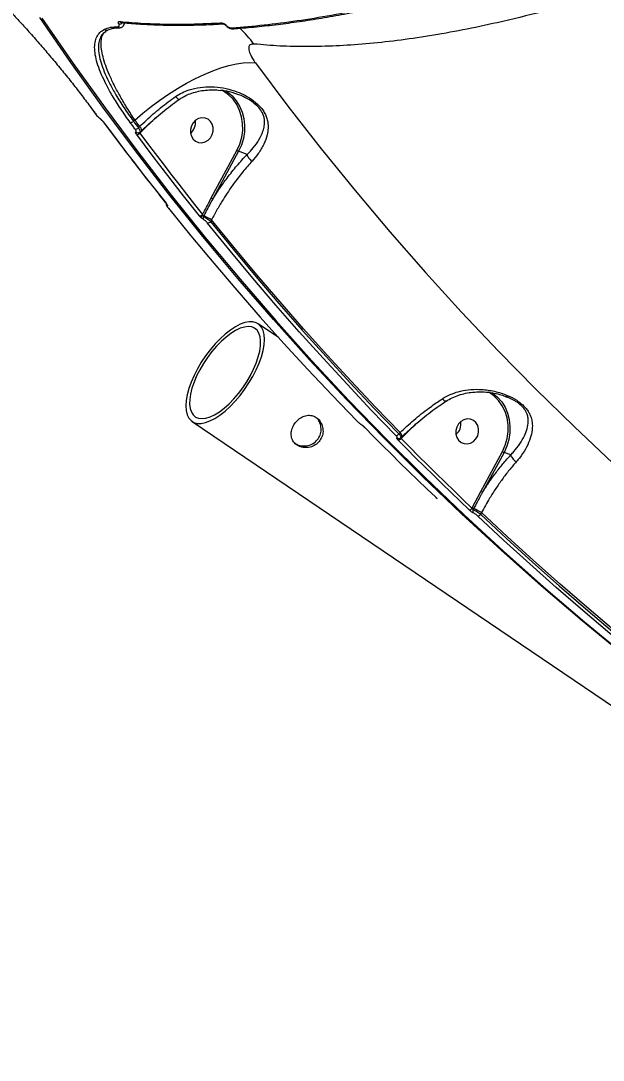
# Model space of a CAD drawing. Header units: millimetres. Extents: x -6104 to 7803, y -6013 to 4803.
# Drawn here: x 270.3 to 477.9, y -2218.2 to -1848 of the extents above; entities that cross this region are included whole.
import ezdxf

# ---------------------------------------------------------------- set-up
doc = ezdxf.new("R2010")
doc.units = ezdxf.units.MM
for name, color, linetype in [('DIKOM_ОБЪЕКТ', 7, 'Continuous'), ('DIKOM_РАЗМЕР_ЗОНА', 7, 'Continuous'), ('DIKOM_РАЗМЕР_ОБЪЕКТА', 7, 'Continuous')]:
    doc.layers.add(name, color=color, linetype=linetype)
doc.styles.add('style1', font='arial.ttf', dxfattribs={"width": 0.8})
doc.dimstyles.new('1-50', dxfattribs={"dimtxt": 300, "dimasz": 200, "dimexe": 100, "dimexo": 0, "dimgap": 100, "dimtad": 1, "dimtxsty": 'style1', "dimcen": 200, "dimclrd": 7, "dimclre": 7, "dimclrt": 7, "dimadec": 1, "dimazin": 2, "dimtfac": 1, "dimtmove": 0, "dimatfit": 2, "dimfxl": 0, "dimlwd": 25, "dimlwe": 18, "dimarcsym": 0})

# ---------------------------------------------------------------- blocks, each defined once
blk = doc.blocks.new('*D10')
at = {"layer": 'Defpoints', "color": 0, "transparency": 16777216}
for p in [(-4094.65, -224.49), (3111.63, -1726.03), (3111.63, -4948.58)]:
    blk.add_point(p, dxfattribs=at)
at = {"layer": 'DIKOM_РАЗМЕР_ОБЪЕКТА', "color": 7, "lineweight": 18, "transparency": 16777216}
for p, q in [((-4094.65, -224.49), (-4094.65, -5048.58)), ((3111.63, -1726.03), (3111.63, -5048.58))]:
    blk.add_line(p, q, dxfattribs=at)
at = {"layer": 'DIKOM_РАЗМЕР_ОБЪЕКТА', "color": 7, "lineweight": 25, "transparency": 16777216}
blk.add_line((-3894.65, -4948.58), (2911.63, -4948.58), dxfattribs=at)
at = {"layer": 'DIKOM_РАЗМЕР_ОБЪЕКТА', "color": 7, "transparency": 16777216}
for points in [[(-3894.65, -4915.24), (-3894.65, -4981.91), (-4094.65, -4948.58)], [(2911.63, -4915.24), (2911.63, -4981.91), (3111.63, -4948.58)]]:
    blk.add_solid(points, dxfattribs=at)
at = {"layer": 'DIKOM_РАЗМЕР_ОБЪЕКТА', "color": 7, "transparency": 16777216, "insert": (-134.24, -4695.4), "char_height": 300, "attachment_point": 5, "style": 'style1'}
blk.add_mtext('7200', dxfattribs=at)
blk = doc.blocks.new('*D12')
at = {"layer": 'Defpoints', "color": 0, "transparency": 16777216}
for p in [(-6103.62, -69.94), (4675.35, -1132.87), (4675.35, -5913.06)]:
    blk.add_point(p, dxfattribs=at)
at = {"layer": 'DIKOM_РАЗМЕР_ЗОНА', "color": 7, "lineweight": 18, "transparency": 16777216}
for p, q in [((-6103.62, -69.94), (-6103.62, -6013.06)), ((4675.35, -1132.87), (4675.35, -6013.06))]:
    blk.add_line(p, q, dxfattribs=at)
at = {"layer": 'DIKOM_РАЗМЕР_ЗОНА', "color": 7, "lineweight": 25, "transparency": 16777216}
blk.add_line((-5903.62, -5913.06), (4475.35, -5913.06), dxfattribs=at)
at = {"layer": 'DIKOM_РАЗМЕР_ЗОНА', "color": 7, "transparency": 16777216}
for points in [[(-5903.62, -5879.73), (-5903.62, -5946.4), (-6103.62, -5913.06)], [(4475.35, -5879.73), (4475.35, -5946.4), (4675.35, -5913.06)]]:
    blk.add_solid(points, dxfattribs=at)
at = {"layer": 'DIKOM_РАЗМЕР_ЗОНА', "color": 7, "transparency": 16777216, "insert": (271.51, -5659.89), "char_height": 300, "attachment_point": 5, "style": 'style1'}
blk.add_mtext('10800', dxfattribs=at)

msp = doc.modelspace()

# ---------------------------------------------------------------- linework, layer by layer
at = {"layer": 'DIKOM_ОБЪЕКТ', "color": 7, "linetype": 'Continuous', "lineweight": 15}
for p, q in [((306.165, -1848.652), (306.145, -1848.651)), ((295.263, -1878.982), (297.024, -1881.366)), ((310.904, -1883.381), (310.403, -1883.781)), ((317.912, -1883.006), (313.331, -1887.432)), ((318.362, -1882.566), (317.912, -1883.006)), ((312.163, -1886.163), (312.625, -1885.71)), ((313.331, -1887.432), (312.707, -1888.042)), ((312.817, -1887.633), (313.349, -1887.113)), ((313.349, -1887.113), (313.359, -1887.102)), ((338.173, -1911.137), (347.313, -1894.202)), ((347.908, -1894.506), (338.768, -1911.44)), ((350.933, -1895.644), (347.908, -1894.506)), ((335.494, -1917.497), (335.385, -1917.698)), ((338.269, -1918.934), (337.937, -1919.548)), ((362.144, -1960.863), (354.87, -1955.938)), ((331.325, -1990.718), (504.758, -2108.123)), ((392.722, -1992.75), (392.806, -1992.832)), ((392.807, -1992.831), (392.861, -1992.87)), ((404.999, -1995.137), (405.463, -1994.683)), ((410.76, -1991.969), (406.168, -1996.405)), ((411.214, -1991.525), (410.76, -1991.969)), ((405.777, -1996.487), (406.187, -1996.086)), ((406.168, -1996.405), (405.811, -1996.755)), ((406.187, -1996.086), (406.197, -1996.075)), ((434.275, -2015.615), (441.924, -2001.441)), ((442.519, -2001.745), (434.869, -2015.918)), ((444.897, -2002.639), (442.519, -2001.745)), ((431.157, -2021.471), (434.275, -2015.615)), ((431.092, -2021.59), (431.157, -2021.471)), ((431.712, -2021.758), (431.518, -2022.117)), ((434.487, -2023.196), (434.167, -2023.788))]:
    msp.add_line(p, q, dxfattribs=at)
at = {"layer": 'DIKOM_ОБЪЕКТ', "color": 7, "linetype": 'Continuous', "lineweight": 15, "flags": 128}
for points in [[(485.118, -2073.886), (470.346, -2061.744), (455.789, -2049.31), (441.453, -2036.588), (427.341, -2023.581), (413.458, -2010.294), (399.808, -1996.73), (386.395, -1982.894), (373.223, -1968.79), (360.297, -1954.421), (347.62, -1939.794), (335.196, -1924.911), (323.028, -1909.777), (311.121, -1894.398), (299.478, -1878.777), (288.102, -1862.919), (276.997, -1846.83)], [(277.819, -1847.138), (288.923, -1863.228), (300.299, -1879.086), (311.942, -1894.706), (323.849, -1910.086), (336.017, -1925.22), (348.441, -1940.102), (361.118, -1954.73), (374.045, -1969.098), (387.216, -1983.203), (400.629, -1997.039), (414.279, -2010.603), (428.162, -2023.89), (442.274, -2036.897), (456.61, -2049.619), (471.167, -2062.053), (485.939, -2074.195)], [(305.622, -1850.499), (305.617, -1850.499), (305.562, -1850.501)], [(343.322, -1849.659), (343.327, -1849.677), (343.338, -1849.692), (343.354, -1849.701), (343.376, -1849.706), (343.403, -1849.706), (343.435, -1849.701), (343.472, -1849.692), (343.513, -1849.678)], [(346.284, -1850.893), (346.236, -1850.899), (346.224, -1850.9)], [(310.904, -1883.381), (313.759, -1880.935), (316.736, -1878.567), (319.81, -1876.299), (322.952, -1874.153), (326.134, -1872.146), (329.326, -1870.299), (332.499, -1868.626), (335.625, -1867.145), (338.675, -1865.867), (341.621, -1864.806), (344.436, -1863.97), (347.095, -1863.367), (349.574, -1863.003), (351.849, -1862.881), (353.9, -1863.003)], [(353.9, -1863.003), (365.487, -1878.429), (377.341, -1893.608), (389.46, -1908.537), (401.838, -1923.21), (414.471, -1937.622), (427.357, -1951.769), (440.491, -1965.646), (453.868, -1979.249), (467.485, -1992.573), (481.337, -2005.615)], [(347.313, -1894.202), (348.325, -1891.932), (349.01, -1889.543), (349.352, -1887.094), (349.342, -1884.644), (348.981, -1882.252), (348.276, -1879.975), (347.247, -1877.869), (345.916, -1875.985), (344.317, -1874.367), (342.488, -1873.056), (341.893, -1872.723)], [(343.325, -1872.938), (343.953, -1873.366), (345.633, -1874.802), (347.082, -1876.504), (348.27, -1878.436), (349.169, -1880.557), (349.762, -1882.821), (350.034, -1885.177), (349.98, -1887.576), (349.601, -1889.964), (348.905, -1892.291), (347.908, -1894.506)], [(295.263, -1878.982), (295.265, -1878.985), (295.323, -1879.031)], [(295.323, -1879.031), (295.543, -1879.329), (295.763, -1879.627), (295.983, -1879.925), (296.203, -1880.223), (296.423, -1880.521), (296.643, -1880.819), (296.864, -1881.117), (297.084, -1881.414)], [(297.024, -1881.366), (297.026, -1881.368), (297.084, -1881.414)], [(298.587, -1882.943), (298.491, -1882.87), (298.38, -1882.743)], [(310.403, -1883.781), (310.623, -1884.079), (310.843, -1884.377), (311.062, -1884.675), (311.282, -1884.972), (311.502, -1885.27), (311.722, -1885.568), (311.943, -1885.865), (312.163, -1886.163)], [(312.625, -1885.71), (312.41, -1885.419), (312.195, -1885.128), (311.979, -1884.837), (311.764, -1884.546), (311.549, -1884.255), (311.334, -1883.964), (311.119, -1883.672), (310.904, -1883.381)], [(331.683, -1884.384), (331.055, -1885.496), (330.729, -1886.733), (330.733, -1887.995), (331.066, -1889.18), (331.701, -1890.192), (332.587, -1890.948), (333.651, -1891.388), (334.808, -1891.476), (335.964, -1891.204), (337.026, -1890.596), (337.906, -1889.699), (338.535, -1888.587), (338.86, -1887.35), (338.856, -1886.088), (338.523, -1884.903), (337.888, -1883.891), (337.003, -1883.135), (335.938, -1882.695), (334.781, -1882.607), (333.625, -1882.879), (332.564, -1883.487), (331.683, -1884.384)], [(299.618, -1884.018), (299.62, -1884.021), (299.68, -1884.067)], [(299.68, -1884.067), (302.425, -1887.736), (305.184, -1891.391), (307.959, -1895.034), (310.747, -1898.662), (313.551, -1902.278), (316.368, -1905.88), (319.2, -1909.468), (322.047, -1913.042)], [(311.043, -1886.665), (310.823, -1886.367), (310.603, -1886.069), (310.382, -1885.772), (310.162, -1885.474), (309.942, -1885.176), (309.722, -1884.877), (309.502, -1884.579), (309.282, -1884.281)], [(333.953, -1917.52), (331.107, -1913.946), (328.275, -1910.358), (325.457, -1906.756), (322.654, -1903.141), (319.865, -1899.512), (317.091, -1895.87), (314.331, -1892.214), (311.586, -1888.545)], [(312.707, -1888.042), (315.45, -1891.708), (318.207, -1895.36), (320.979, -1899), (323.765, -1902.625), (326.566, -1906.238), (329.381, -1909.837), (332.211, -1913.422), (335.055, -1916.993)], [(321.983, -1912.991), (321.987, -1912.996), (322.047, -1913.042)], [(322.275, -1913.396), (322.319, -1913.46), (322.412, -1913.553)], [(322.88, -1914.828), (330.894, -1924.669), (339.017, -1934.403), (347.249, -1944.028), (355.588, -1953.543), (364.034, -1962.947), (372.585, -1972.238), (381.24, -1981.416), (389.998, -1990.479)], [(403.957, -1995.729), (395.199, -1986.666), (386.544, -1977.489), (377.993, -1968.197), (369.547, -1958.793), (361.208, -1949.278), (352.976, -1939.653), (344.853, -1929.919), (336.839, -1920.078)], [(337.937, -1919.548), (345.944, -1929.382), (354.061, -1939.107), (362.286, -1948.725), (370.618, -1958.232), (379.057, -1967.628), (387.601, -1976.911), (396.249, -1986.081), (404.999, -1995.137)], [(405.463, -1994.683), (396.694, -1985.61), (388.028, -1976.421), (379.467, -1967.118), (371.012, -1957.702), (362.663, -1948.174), (354.422, -1938.536), (346.291, -1928.789), (338.269, -1918.934)], [(350.055, -1979.312), (351.58, -1977.027), (352.96, -1974.679), (354.17, -1972.308), (355.192, -1969.954), (356.006, -1967.659), (356.6, -1965.46), (356.962, -1963.395), (357.087, -1961.501), (356.973, -1959.809), (356.622, -1958.349), (356.039, -1957.144), (355.234, -1956.217), (354.222, -1955.582), (353.02, -1955.252), (351.648, -1955.23), (350.129, -1955.518), (348.491, -1956.111), (346.759, -1956.998), (344.966, -1958.165), (343.14, -1959.591), (341.314, -1961.252), (339.518, -1963.12), (337.783, -1965.163), (336.14, -1967.345), (334.615, -1969.63), (333.235, -1971.978), (332.025, -1974.349), (331.003, -1976.702), (330.189, -1978.998), (329.595, -1981.197), (329.233, -1983.261), (329.108, -1985.156), (329.222, -1986.848), (329.573, -1988.308), (330.156, -1989.512), (330.961, -1990.44), (331.973, -1991.074), (333.175, -1991.405), (334.547, -1991.427), (336.066, -1991.139), (337.705, -1990.546), (339.436, -1989.659), (341.229, -1988.492), (343.055, -1987.066), (344.881, -1985.404), (346.677, -1983.537), (348.412, -1981.494), (350.055, -1979.312)], [(349.393, -1978.742), (350.829, -1976.583), (352.122, -1974.364), (353.246, -1972.126), (354.182, -1969.91), (354.911, -1967.757), (355.42, -1965.709), (355.699, -1963.802), (355.744, -1962.073), (355.553, -1960.554), (355.13, -1959.272), (354.482, -1958.252), (353.623, -1957.513), (352.568, -1957.069), (351.336, -1956.928), (349.951, -1957.092), (348.438, -1957.559), (346.826, -1958.319), (345.144, -1959.359), (343.424, -1960.659), (341.698, -1962.195), (339.998, -1963.939), (338.356, -1965.857), (336.802, -1967.915), (335.366, -1970.074), (334.073, -1972.293), (332.949, -1974.531), (332.013, -1976.747), (331.284, -1978.899), (330.775, -1980.948), (330.496, -1982.855), (330.451, -1984.584), (330.642, -1986.103), (331.065, -1987.385), (331.713, -1988.405), (332.572, -1989.143), (333.627, -1989.588), (334.859, -1989.729), (336.244, -1989.565), (337.757, -1989.098), (339.369, -1988.338), (341.051, -1987.298), (342.771, -1985.998), (344.497, -1984.462), (346.197, -1982.718), (347.839, -1980.8), (349.393, -1978.742)], [(441.924, -2001.441), (442.936, -1999.171), (443.621, -1996.782), (443.963, -1994.333), (443.953, -1991.883), (443.592, -1989.491), (442.888, -1987.214), (441.858, -1985.108), (440.527, -1983.223), (438.928, -1981.606), (437.099, -1980.295), (436.958, -1980.212)], [(438.285, -1980.409), (438.564, -1980.605), (440.244, -1982.04), (441.694, -1983.743), (442.881, -1985.675), (443.781, -1987.796), (444.373, -1990.059), (444.645, -1992.416), (444.591, -1994.814), (444.212, -1997.203), (443.516, -1999.53), (442.519, -2001.745)], [(426.295, -1991.623), (425.666, -1992.735), (425.341, -1993.972), (425.344, -1995.234), (425.677, -1996.419), (426.312, -1997.43), (427.198, -1998.187), (428.262, -1998.627), (429.419, -1998.715), (430.575, -1998.443), (431.637, -1997.835), (432.517, -1996.938), (433.146, -1995.826), (433.471, -1994.589), (433.467, -1993.327), (433.134, -1992.142), (432.5, -1991.13), (431.614, -1990.374), (430.55, -1989.934), (429.392, -1989.846), (428.236, -1990.117), (427.175, -1990.726), (426.295, -1991.623)], [(391.588, -1991.805), (391.543, -1991.777), (391.427, -1991.676)], [(392.861, -1992.87), (395.98, -1996.028), (399.112, -1999.171), (402.256, -2002.3), (405.413, -2005.415), (408.582, -2008.515), (411.763, -2011.6), (414.957, -2014.67), (418.163, -2017.725)], [(430.07, -2022.204), (426.864, -2019.148), (423.67, -2016.078), (420.488, -2012.993), (417.319, -2009.893), (414.162, -2006.778), (411.018, -2003.649), (407.886, -2000.506), (404.767, -1997.348)], [(405.811, -1996.755), (408.927, -1999.91), (412.057, -2003.051), (415.198, -2006.178), (418.352, -2009.289), (421.519, -2012.387), (424.698, -2015.469), (427.889, -2018.537), (431.092, -2021.59)], [(509.628, -2089.732), (499.743, -2082.008), (489.948, -2074.156), (480.245, -2066.176), (470.635, -2058.07), (461.119, -2049.839), (451.699, -2041.483), (442.375, -2033.005), (433.148, -2024.404)], [(434.167, -2023.788), (443.386, -2032.382), (452.702, -2040.853), (462.115, -2049.202), (471.623, -2057.426), (481.225, -2065.526), (490.92, -2073.499), (500.707, -2081.345), (510.583, -2089.062)], [(511.056, -2088.6), (501.159, -2080.868), (491.352, -2073.008), (481.637, -2065.019), (472.016, -2056.904), (462.489, -2048.663), (453.057, -2040.297), (443.723, -2031.807), (434.487, -2023.196)]]:
    msp.add_lwpolyline(points, dxfattribs=at)
at = {"layer": 'DIKOM_ОБЪЕКТ', "color": 7, "linetype": 'Continuous', "lineweight": 15}
for centre, radius, start, end in [((305.58, -1849.66), 0.841, 214.28771, 268.76467), ((305.423, -1847.703), 1.494, 261.09885, 319.36734), ((306.236, -1847.868), 0.787, 212.13764, 263.35484), ((341.994, -1848.388), 0.744, 210.66624, 272.41973), ((346.218, -1850.152), 0.748, 210.84991, 270.43809), ((324.711, -1876.813), 35.22, 35.56931, 47.96172), ((300.796, -1850.504), 0.934, 218.51407, 307.63337), ((309.255, -1882.712), 1.569, 271.01557, 317.07327), ((327.65, -1884.354), 4.901, 309.33298, 9.44289), ((327.655, -1884.356), 4.897, 309.30334, 9.47253), ((311.014, -1885.1), 1.565, 271.0795, 317.23664), ((312.028, -1887.033), 0.917, 218.72833, 269.73892), ((311.152, -1887.377), 2.225, 7.11313, 48.51096), ((314.146, -1886.731), 1.076, 209.05212, 220.71175), ((311.563, -1886.994), 1.552, 270.85522, 317.4943), ((349.995, -1889.684), 5.255, 239.31485, 246.59869), ((323.224, -1913.292), 0.999, 185.65297, 220.30556), ((340.834, -1906.66), 5.208, 239.28223, 246.63131), ((333.913, -1916.02), 1.501, 271.5472, 319.57273), ((339.805, -1922.187), 6.732, 133.76468, 142.47444), ((337.441, -1913.122), 4.789, 241.39502, 246.00605), ((336.281, -1918.242), 1.048, 148.73068, 212.27828), ((323.234, -1944.557), 29.708, 59.5975, 65.62731), ((336.79, -1918.572), 1.507, 271.88489, 319.62176), ((422.262, -1991.593), 4.901, 309.33047, 9.44442), ((422.266, -1991.595), 4.896, 309.3007, 9.47419), ((403.99, -1996.349), 2.224, 7.10101, 48.51518), ((403.864, -1994.352), 1.38, 273.83753, 325.35269), ((404.992, -1995.878), 0.916, 226.33183, 268.4819), ((404.681, -1995.982), 1.369, 273.59478, 325.60704), ((407.008, -1995.687), 1.105, 209.21738, 220.57212), ((444.597, -1996.939), 5.236, 239.30173, 246.61181), ((436.956, -2011.096), 5.255, 239.31485, 246.59869), ((429.971, -2020.879), 1.328, 274.26637, 327.6415), ((434.177, -2016.32), 5.971, 239.61119, 245.61175), ((432.399, -2022.649), 1.029, 148.84687, 219.73143), ((419.47, -2048.786), 29.671, 59.59572, 65.63297), ((433.041, -2023.076), 1.333, 274.63162, 327.68265)]:
    msp.add_arc(centre, radius, start, end, dxfattribs=at)
for points, knots in [([(865.948, -1592.936), (862.314, -1596.787), (855.043, -1604.494), (843.404, -1616.119), (831.269, -1627.754), (818.441, -1639.533), (804.931, -1651.427), (790.745, -1663.408), (776.107, -1675.282), (760.623, -1687.353), (744.283, -1699.574), (727.1, -1711.89), (709.405, -1724.045), (691.237, -1735.986), (672.65, -1747.666), (654.074, -1758.813), (635.575, -1769.401), (617.213, -1779.418), (598.668, -1789.039), (579.996, -1798.212), (561.261, -1806.892), (542.892, -1814.882), (524.943, -1822.17), (507.457, -1828.761), (490.135, -1834.77), (473.044, -1840.149), (456.253, -1844.862), (441.19, -1848.546), (427.78, -1851.365), (415.881, -1853.488), (404.346, -1855.152), (393.217, -1856.348), (382.544, -1857.073), (372.328, -1857.32), (362.533, -1857.126), (356.417, -1856.592), (353.359, -1856.326)], [0, 0, 0, 0, 0.0277654, 0.0555639, 0.0833624, 0.1111276, 0.1400315, 0.168973, 0.1979143, 0.226818, 0.2582448, 0.2896958, 0.3211227, 0.3534672, 0.3858385, 0.4181831, 0.449506, 0.480853, 0.5121759, 0.5444126, 0.5766757, 0.6089124, 0.640161, 0.6714336, 0.7026821, 0.7348412, 0.7670266, 0.7991857, 0.8241463, 0.849107, 0.8742669, 0.8994268, 0.9244695, 0.9495121, 0.974756, 1, 1, 1, 1]), ([(257.055, -1834.909), (258.081, -1835.937), (260.132, -1837.993), (263.518, -1841.502), (266.983, -1845.177), (270.466, -1848.957), (274.071, -1852.961), (277.75, -1857.154), (281.447, -1861.479), (285.108, -1865.885), (288.673, -1870.316), (292.118, -1874.73), (294.256, -1877.599), (295.323, -1879.031)], [0, 0, 0, 0, 0.1009686, 0.2019357, 0.290338, 0.379023, 0.4674237, 0.5561135, 0.6450898, 0.7337802, 0.822424, 0.9113531, 1, 1, 1, 1]), ([(345.577, -1850.536), (349.341, -1850.222), (356.87, -1849.595), (368.74, -1848.051), (380.987, -1846.101), (389.499, -1844.399), (393.754, -1843.548)], [0, 0, 0, 0, 0.249097, 0.4981941, 0.7490974, 1, 1, 1, 1]), ([(346.282, -1850.846), (347.086, -1850.793), (350.3, -1850.582), (356.114, -1850.011), (363.719, -1849.13), (371.512, -1848.041), (379.474, -1846.754), (387.114, -1845.377), (392.171, -1844.337), (394.461, -1843.866)], [0, 0, 0, 0, 0.05413935, 0.21631853, 0.37859961, 0.54094734, 0.70332387, 0.86568315, 1, 1, 1, 1]), ([(300.065, -1851.085), (300.743, -1850.806), (302.107, -1850.244), (303.955, -1850.171), (304.885, -1850.134)], [0, 0, 0, 0, 0.4964932, 1, 1, 1, 1]), ([(301.478, -1851.285), (301.575, -1851.232), (302.043, -1850.977), (303.139, -1850.718), (304.431, -1850.52), (305.336, -1850.537), (305.623, -1850.542)], [0, 0, 0, 0, 0.0976514, 0.4700201, 0.8325426, 1, 1, 1, 1]), ([(304.885, -1850.134), (304.997, -1850.119), (305.218, -1850.09), (305.359, -1849.864), (305.362, -1849.554), (305.247, -1849.3), (305.192, -1849.179)], [0, 0, 0, 0, 0.297451, 0.5890174, 0.8028242, 1, 1, 1, 1]), ([(305.192, -1849.179), (305.176, -1849.148), (305.104, -1849.011), (305.026, -1848.767), (305.04, -1848.49), (305.209, -1848.294), (305.446, -1848.29), (305.569, -1848.287)], [0, 0, 0, 0, 0.0490405, 0.2178983, 0.4266604, 0.7022434, 1, 1, 1, 1]), ([(305.562, -1850.485), (305.627, -1850.489), (305.884, -1850.506), (306.325, -1850.351), (306.755, -1850.023), (306.856, -1849.732), (306.892, -1849.628)], [0, 0, 0, 0, 0.123008, 0.4814928, 0.8145112, 1, 1, 1, 1]), ([(305.569, -1848.287), (305.921, -1848.323), (307.681, -1848.499), (312.338, -1848.888), (319.759, -1849.246), (329.833, -1849.331), (337.231, -1848.969), (341.354, -1848.768)], [0, 0, 0, 0, 0.0321661, 0.1608354, 0.4183959, 0.6759574, 1, 1, 1, 1]), ([(306.143, -1848.65), (306.143, -1848.65), (306.142, -1848.651), (306.144, -1848.651), (306.145, -1848.651)], [0, 0, 0, 0, 0.0710857, 1, 1, 1, 1]), ([(306.165, -1848.63), (306.586, -1848.679), (309.021, -1848.962), (313.675, -1849.283), (320.126, -1849.581), (326.778, -1849.667), (333.633, -1849.541), (338.719, -1849.353), (341.578, -1849.147), (342.024, -1849.115)], [0, 0, 0, 0, 0.0389402, 0.2251492, 0.4109136, 0.5960149, 0.7806934, 0.9658065, 1, 1, 1, 1]), ([(306.919, -1848.716), (306.944, -1848.784), (307.047, -1849.067), (307.04, -1849.401), (306.92, -1849.581), (306.89, -1849.627)], [0, 0, 0, 0, 0.1897348, 0.7924516, 1, 1, 1, 1]), ([(306.927, -1849.684), (306.97, -1849.57), (307.104, -1849.209), (307.269, -1848.947), (307.382, -1848.768)], [0, 0, 0, 0, 0.3167669, 1, 1, 1, 1]), ([(341.354, -1848.768), (341.412, -1848.766), (341.701, -1848.756), (342.21, -1848.843), (342.804, -1849.101), (343.225, -1849.377), (343.417, -1849.577), (343.513, -1849.678)], [0, 0, 0, 0, 0.0951069, 0.4719543, 0.7157835, 0.8572154, 1, 1, 1, 1]), ([(342.018, -1849.135), (342.026, -1849.134), (342.096, -1849.122), (342.407, -1849.154), (342.789, -1849.289), (343.07, -1849.451), (343.222, -1849.571), (343.305, -1849.653), (343.356, -1849.713), (343.384, -1849.755), (343.391, -1849.768), (343.393, -1849.773)], [0, 0, 0, 0, 0.0439528, 0.3940029, 0.6579988, 0.7971827, 0.8674595, 0.9114401, 0.9444997, 0.9795537, 1, 1, 1, 1]), ([(343.345, -1849.681), (343.48, -1849.829), (343.77, -1850.151), (344.361, -1850.514), (345.043, -1850.785), (345.685, -1850.929), (346.073, -1850.884), (346.222, -1850.866)], [0, 0, 0, 0, 0.1668124, 0.3596539, 0.5790151, 0.838518, 1, 1, 1, 1]), ([(343.513, -1849.678), (343.607, -1849.776), (343.793, -1849.97), (344.198, -1850.234), (344.767, -1850.476), (345.248, -1850.551), (345.523, -1850.538), (345.577, -1850.536)], [0, 0, 0, 0, 0.1455947, 0.2899565, 0.5320874, 0.9098216, 1, 1, 1, 1]), ([(300.618, -1870.519), (300.075, -1869.416), (298.929, -1867.087), (297.705, -1863.843), (296.87, -1860.772), (296.519, -1858.041), (296.645, -1855.672), (297.287, -1853.713), (298.377, -1852.13), (299.503, -1851.433), (300.065, -1851.085)], [0, 0, 0, 0, 0.1135576, 0.23973, 0.3662872, 0.4932513, 0.6198085, 0.7464027, 0.8734008, 1, 1, 1, 1]), ([(300.323, -1851.991), (300.145, -1852.109), (299.43, -1852.586), (298.651, -1853.845), (298.002, -1855.752), (297.881, -1858.082), (298.226, -1860.76), (299.038, -1863.766), (300.312, -1867.074), (302.007, -1870.635), (304.221, -1874.616), (306.972, -1879.002), (309.259, -1882.188), (310.403, -1883.781)], [0, 0, 0, 0, 0.0310871, 0.1253091, 0.2192307, 0.3131586, 0.407388, 0.5013164, 0.5950003, 0.6889837, 0.7826688, 0.8913332, 1, 1, 1, 1]), ([(310.904, -1883.381), (309.983, -1881.968), (308.141, -1879.143), (305.731, -1875.044), (303.625, -1871.109), (301.871, -1867.396), (300.488, -1863.95), (299.513, -1860.829), (298.95, -1858.066), (298.802, -1855.694), (299.115, -1853.788), (299.69, -1852.467), (300.327, -1851.988), (300.562, -1851.812)], [0, 0, 0, 0, 0.0929015, 0.1858032, 0.2797514, 0.3739938, 0.4679416, 0.5628199, 0.6580021, 0.7528801, 0.8484014, 0.9442322, 1, 1, 1, 1]), ([(299.977, -1852.372), (300.121, -1852.213), (300.476, -1851.823), (300.995, -1851.558), (301.303, -1851.401)], [0, 0, 0, 0, 0.4071842, 1, 1, 1, 1]), ([(353.359, -1856.326), (352.874, -1856.349), (351.898, -1856.395), (351.392, -1857.497), (351.685, -1859.214), (352.615, -1861.16), (353.533, -1862.476), (353.9, -1863.003)], [0, 0, 0, 0, 0.2099059, 0.4228934, 0.6382642, 0.8553525, 1, 1, 1, 1]), ([(309.282, -1884.281), (308.114, -1882.652), (305.776, -1879.394), (303.013, -1874.935), (301.304, -1871.973), (300.677, -1870.644), (300.618, -1870.519)], [0, 0, 0, 0, 0.3388293, 0.6776534, 0.9698551, 1, 1, 1, 1]), ([(325.468, -1875.021), (326.226, -1874.545), (327.741, -1873.592), (330.672, -1872.426), (334.198, -1871.628), (338.308, -1871.429), (342.438, -1871.871), (346.236, -1872.859), (349.623, -1874.24), (352.642, -1875.964), (354.94, -1877.856), (356.425, -1879.626), (357.323, -1881.052), (357.947, -1882.521), (358.392, -1884.305), (358.488, -1886.35), (358.077, -1889.014), (356.977, -1892.022), (355.144, -1895.183), (353.459, -1897.16), (352.691, -1898.06)], [0, 0, 0, 0, 0.0450786, 0.0901828, 0.1588885, 0.2276841, 0.2984037, 0.3691139, 0.4250484, 0.4808189, 0.5408192, 0.5713839, 0.6019545, 0.6344661, 0.6670296, 0.7198472, 0.772771, 0.852885, 0.9329876, 1, 1, 1, 1]), ([(326.717, -1876.088), (327.144, -1875.795), (328.21, -1875.064), (330.115, -1874.179), (332.395, -1873.397), (334.859, -1872.873), (337.474, -1872.627), (339.659, -1872.607), (340.953, -1872.776), (341.34, -1872.826)], [0, 0, 0, 0, 0.1005423, 0.2510719, 0.407901, 0.5717081, 0.7440995, 0.9235243, 1, 1, 1, 1]), ([(353.989, -1877.946), (353.396, -1877.433), (352.031, -1876.249), (349.454, -1874.928), (346.326, -1873.738), (343.625, -1873.012), (341.889, -1872.876), (341.442, -1872.841)], [0, 0, 0, 0, 0.16763984, 0.38617218, 0.61211082, 0.89988173, 1, 1, 1, 1]), ([(312.625, -1885.71), (314.221, -1884.202), (317.459, -1881.142), (321.867, -1877.603), (324.583, -1875.655), (325.468, -1875.021)], [0, 0, 0, 0, 0.3958762, 0.8032197, 1, 1, 1, 1]), ([(313.381, -1887.125), (314.01, -1886.515), (315.486, -1885.082), (317.951, -1882.889), (320.729, -1880.553), (323.589, -1878.328), (325.591, -1876.833), (326.636, -1876.125), (326.705, -1876.079)], [0, 0, 0, 0, 0.153728, 0.3609245, 0.5690808, 0.7775188, 0.9854295, 1, 1, 1, 1]), ([(326.688, -1876.041), (326.649, -1876.058), (326.563, -1876.094), (326.248, -1875.871), (325.883, -1875.51), (325.611, -1875.195), (325.495, -1875.053), (325.468, -1875.021)], [0, 0, 0, 0, 0.2283053, 0.5131333, 0.797966, 0.9536926, 1, 1, 1, 1]), ([(350.936, -1895.647), (350.936, -1895.647), (351.724, -1894.832), (353.357, -1893.136), (355.29, -1890.366), (356.54, -1887.784), (357.133, -1885.463), (357.208, -1883.712), (356.919, -1882.151), (356.356, -1880.655), (355.488, -1879.404), (354.634, -1878.429), (354.217, -1878.117), (353.989, -1877.946)], [0, 0, 0, 0, 0.0001069, 0.1461037, 0.3178372, 0.4939733, 0.6043209, 0.7168774, 0.7816495, 0.848208, 0.9419156, 0.9682477, 1, 1, 1, 1]), ([(297.027, -1881.367), (297.045, -1881.393), (297.197, -1881.604), (297.548, -1882.022), (298.068, -1882.537), (298.377, -1882.834), (298.572, -1882.929), (298.586, -1882.936)], [0, 0, 0, 0, 0.0431455, 0.350395, 0.6509756, 0.9749619, 1, 1, 1, 1]), ([(297.084, -1881.414), (297.184, -1881.543), (297.383, -1881.801), (297.73, -1882.183), (298.065, -1882.506), (298.275, -1882.674), (298.368, -1882.735), (298.38, -1882.743)], [0, 0, 0, 0, 0.2404975, 0.4810153, 0.7218732, 0.9628572, 1, 1, 1, 1]), ([(298.38, -1882.743), (298.393, -1882.751), (298.486, -1882.812), (298.696, -1882.979), (299.031, -1883.301), (299.38, -1883.681), (299.58, -1883.938), (299.68, -1884.067)], [0, 0, 0, 0, 0.0372868, 0.2782123, 0.5190252, 0.7595422, 1, 1, 1, 1]), ([(298.586, -1882.943), (298.592, -1882.946), (298.608, -1882.957), (298.697, -1883.024), (298.852, -1883.157), (299.083, -1883.383), (299.352, -1883.681), (299.54, -1883.911), (299.614, -1884.014), (299.617, -1884.017)], [0, 0, 0, 0, 0.0605931, 0.1764772, 0.329592, 0.5266885, 0.7536818, 0.9910846, 1, 1, 1, 1]), ([(299.618, -1884.018), (301.521, -1886.558), (307.039, -1893.924), (314.498, -1903.583), (320.114, -1910.643), (321.987, -1912.997)], [0, 0, 0, 0, 0.2597894, 0.7531926, 1, 1, 1, 1]), ([(311.313, -1887.607), (311.36, -1887.595), (311.454, -1887.571), (311.447, -1887.375), (311.327, -1887.088), (311.163, -1886.828), (311.058, -1886.684), (311.043, -1886.665)], [0, 0, 0, 0, 0.24074, 0.4813766, 0.7220835, 0.9628107, 1, 1, 1, 1]), ([(311.586, -1888.545), (311.572, -1888.526), (311.466, -1888.382), (311.302, -1888.123), (311.181, -1887.837), (311.172, -1887.643), (311.266, -1887.619), (311.313, -1887.607)], [0, 0, 0, 0, 0.0372111, 0.2778825, 0.5185769, 0.759237, 1, 1, 1, 1]), ([(312.023, -1887.942), (312.042, -1887.945), (312.186, -1887.967), (312.491, -1887.885), (312.706, -1887.716), (312.812, -1887.634)], [0, 0, 0, 0, 0.0698515, 0.5461949, 1, 1, 1, 1]), ([(312.163, -1886.163), (312.187, -1886.194), (312.367, -1886.43), (312.651, -1886.855), (312.857, -1887.311), (312.902, -1887.574), (312.816, -1887.605), (312.797, -1887.612)], [0, 0, 0, 0, 0.0449105, 0.3354259, 0.6258026, 0.9159192, 1, 1, 1, 1]), ([(312.632, -1887.702), (312.627, -1887.704), (312.604, -1887.716), (312.601, -1887.781), (312.625, -1887.888), (312.672, -1887.983), (312.703, -1888.035), (312.707, -1888.042)], [0, 0, 0, 0, 0.080633, 0.3720807, 0.6638371, 0.9550511, 1, 1, 1, 1]), ([(352.691, -1898.06), (351.574, -1899.308), (349.322, -1901.825), (345.877, -1906.357), (342.859, -1910.856), (340.27, -1915.174), (338.938, -1917.677), (338.269, -1918.934)], [0, 0, 0, 0, 0.21064874, 0.42475163, 0.676213, 0.83739716, 1, 1, 1, 1]), ([(338.768, -1911.44), (339.573, -1910.182), (341.192, -1907.654), (344.035, -1903.701), (347.276, -1899.584), (349.708, -1896.964), (350.933, -1895.644)], [0, 0, 0, 0, 0.2160657, 0.4341067, 0.7147652, 1, 1, 1, 1]), ([(350.933, -1895.644), (350.934, -1895.644), (350.935, -1895.645), (350.935, -1895.646), (350.936, -1895.647)], [0, 0, 0, 0, 0.5693385, 1, 1, 1, 1]), ([(350.936, -1895.647), (350.979, -1895.833), (351.067, -1896.206), (351.463, -1896.862), (351.983, -1897.475), (352.422, -1897.863), (352.654, -1898.033), (352.691, -1898.06)], [0, 0, 0, 0, 0.24622644, 0.49246398, 0.73869262, 0.95803505, 1, 1, 1, 1]), ([(321.98, -1912.993), (322.031, -1913.056), (322.147, -1913.199), (322.24, -1913.338), (322.269, -1913.387), (322.274, -1913.396)], [0, 0, 0, 0, 0.3946026, 0.893742, 1, 1, 1, 1]), ([(322.047, -1913.042), (322.089, -1913.096), (322.236, -1913.283), (322.339, -1913.441), (322.412, -1913.553)], [0, 0, 0, 0, 0.2878776, 1, 1, 1, 1]), ([(322.119, -1913.168), (322.11, -1913.209), (322.083, -1913.34), (322.116, -1913.562), (322.198, -1913.839), (322.381, -1914.184), (322.605, -1914.523), (322.823, -1914.778), (322.866, -1914.828)], [0, 0, 0, 0, 0.058236, 0.1876988, 0.3293299, 0.5453283, 0.9103249, 1, 1, 1, 1]), ([(322.27, -1913.391), (322.281, -1913.408), (322.309, -1913.451), (322.318, -1913.478), (322.314, -1913.467), (322.314, -1913.467)], [0, 0, 0, 0, 0.3853873, 0.9907169, 1, 1, 1, 1]), ([(322.412, -1913.553), (322.452, -1913.625), (322.539, -1913.781), (322.568, -1913.93), (322.498, -1913.935), (322.462, -1913.938)], [0, 0, 0, 0, 0.2986045, 0.6490426, 1, 1, 1, 1]), ([(335.055, -1916.993), (335.157, -1916.804), (336.205, -1914.856), (337.239, -1912.901), (338.173, -1911.137)], [0, 0, 0, 0, 0.0973961, 1, 1, 1, 1]), ([(338.768, -1911.44), (337.816, -1913.197), (336.723, -1915.216), (335.635, -1917.235), (335.494, -1917.497)], [0, 0, 0, 0, 0.8702185, 1, 1, 1, 1]), ([(322.462, -1913.938), (322.426, -1913.94), (322.355, -1913.945), (322.392, -1914.105), (322.532, -1914.362), (322.719, -1914.625), (322.849, -1914.789), (322.88, -1914.828)], [0, 0, 0, 0, 0.2249466, 0.4495835, 0.6803199, 0.9238193, 1, 1, 1, 1]), ([(335.055, -1916.993), (335.073, -1917.074), (335.099, -1917.186), (335.138, -1917.295), (335.149, -1917.326)], [0, 0, 0, 0, 0.7210874, 1, 1, 1, 1]), ([(334.466, -1918.087), (334.413, -1918.034), (334.229, -1917.849), (334.068, -1917.657), (333.953, -1917.52)], [0, 0, 0, 0, 0.2879724, 1, 1, 1, 1]), ([(335.395, -1918.802), (335.301, -1918.751), (335.115, -1918.649), (334.781, -1918.385), (334.565, -1918.181), (334.466, -1918.087)], [0, 0, 0, 0, 0.3509953, 0.701431, 1, 1, 1, 1]), ([(335.149, -1917.326), (335.17, -1917.378), (335.213, -1917.486), (335.289, -1917.613), (335.35, -1917.677), (335.378, -1917.694), (335.385, -1917.698)], [0, 0, 0, 0, 0.3282784, 0.6788025, 0.9203679, 1, 1, 1, 1]), ([(335.385, -1917.698), (335.554, -1917.784), (335.896, -1917.958), (336.579, -1918.42), (337.301, -1918.974), (337.726, -1919.358), (337.937, -1919.548)], [0, 0, 0, 0, 0.2425021, 0.4917149, 0.7472786, 1, 1, 1, 1]), ([(336.839, -1920.078), (336.724, -1919.942), (336.493, -1919.671), (336.09, -1919.285), (335.698, -1918.969), (335.495, -1918.857), (335.395, -1918.802)], [0, 0, 0, 0, 0.2566309, 0.5136765, 0.7612225, 1, 1, 1, 1]), ([(420.53, -1982.636), (420.754, -1982.496), (421.858, -1981.803), (423.983, -1980.796), (427.173, -1979.809), (430.696, -1979.275), (434.786, -1979.246), (439.161, -1979.862), (443.416, -1981.197), (446.561, -1982.809), (448.559, -1984.258), (449.861, -1985.456), (450.895, -1986.727), (451.755, -1988.174), (452.345, -1989.776), (452.695, -1991.922), (452.548, -1994.48), (451.701, -1997.499), (450.23, -2000.611), (448.531, -2003.178), (447.276, -2004.649), (446.898, -2005.092)], [0, 0, 0, 0, 0.0134548, 0.066322, 0.1192308, 0.1832726, 0.2473505, 0.3264797, 0.4053645, 0.46786, 0.4990965, 0.5303026, 0.5614422, 0.5926223, 0.6345136, 0.6764883, 0.7480855, 0.8197602, 0.8939583, 0.9680656, 1, 1, 1, 1]), ([(421.789, -1983.594), (421.831, -1983.562), (422.52, -1983.053), (424.043, -1982.283), (426.343, -1981.314), (428.819, -1980.635), (431.404, -1980.249), (434.116, -1980.126), (436.911, -1980.291), (439.564, -1980.736), (441.857, -1981.334), (443.184, -1981.848), (443.777, -1982.077)], [0, 0, 0, 0, 0.0069091, 0.1131177, 0.2234742, 0.3365492, 0.4514462, 0.5694253, 0.6949046, 0.818732, 0.9191025, 1, 1, 1, 1]), ([(405.463, -1994.683), (407.076, -1993.18), (410.349, -1990.13), (415.249, -1986.274), (418.692, -1983.845), (420.29, -1982.794), (420.53, -1982.636)], [0, 0, 0, 0, 0.343499, 0.6969371, 0.9545284, 1, 1, 1, 1]), ([(406.218, -1996.098), (406.847, -1995.488), (408.325, -1994.053), (410.793, -1991.855), (413.577, -1989.517), (416.441, -1987.278), (419.174, -1985.268), (420.955, -1984.077), (421.756, -1983.541)], [0, 0, 0, 0, 0.1328482, 0.3122551, 0.4924755, 0.6729161, 0.8528939, 1, 1, 1, 1]), ([(421.727, -1983.504), (421.682, -1983.524), (421.575, -1983.573), (421.242, -1983.37), (420.89, -1983.044), (420.644, -1982.771), (420.557, -1982.668), (420.53, -1982.636)], [0, 0, 0, 0, 0.2212138, 0.5283651, 0.8355152, 0.949225, 1, 1, 1, 1]), ([(443.772, -1982.087), (443.7, -1982.049), (443.486, -1981.933), (443.254, -1981.879), (443.1, -1981.842)], [0, 0, 0, 0, 0.33197038, 1, 1, 1, 1]), ([(444.899, -2002.642), (444.899, -2002.641), (445.273, -2002.236), (446.5, -2000.95), (448.235, -1998.662), (449.817, -1995.956), (450.848, -1993.311), (451.22, -1991.11), (451.084, -1989.233), (450.681, -1987.857), (449.994, -1986.588), (448.944, -1985.257), (447.7, -1984.217), (445.916, -1983.043), (444.744, -1982.521), (443.772, -1982.087)], [0, 0, 0, 0, 0.0000712, 0.055872, 0.1845875, 0.3168427, 0.4398096, 0.5654488, 0.6346954, 0.7054707, 0.7544538, 0.805322, 0.8849153, 0.9044989, 1, 1, 1, 1]), ([(376.904, -1997.487), (377.232, -1996.912), (377.887, -1995.762), (378.082, -1993.75), (377.677, -1991.796), (376.667, -1990.111), (375.219, -1988.955), (373.533, -1988.443), (371.75, -1988.58), (369.994, -1989.35), (368.448, -1990.669), (367.303, -1992.34), (366.666, -1994.157), (366.598, -1995.98), (367.161, -1997.658), (368.345, -1998.999), (369.992, -1999.845), (371.903, -2000.135), (373.884, -1999.815), (375.677, -1998.923), (376.515, -1997.942), (376.904, -1997.487)], [0, 0, 0, 0, 0.0522328, 0.1044156, 0.1578392, 0.2123177, 0.2653831, 0.3167434, 0.3687713, 0.4227546, 0.4770196, 0.5294972, 0.5809374, 0.633501, 0.6877747, 0.7417331, 0.7936579, 0.8450722, 0.8982128, 0.9526886, 1, 1, 1, 1]), ([(376.241, -1996.917), (376.567, -1996.344), (377.219, -1995.198), (377.403, -1993.197), (377.03, -1991.235), (376.303, -1990.193), (375.944, -1989.677)], [0, 0, 0, 0, 0.2479136, 0.4955469, 0.7502296, 1, 1, 1, 1]), ([(389.998, -1990.479), (390.112, -1990.592), (390.342, -1990.82), (390.73, -1991.162), (391.094, -1991.455), (391.317, -1991.61), (391.414, -1991.668), (391.427, -1991.676)], [0, 0, 0, 0, 0.2406714, 0.4814274, 0.72163, 0.9612001, 1, 1, 1, 1]), ([(391.427, -1991.676), (391.441, -1991.684), (391.537, -1991.742), (391.76, -1991.897), (392.126, -1992.188), (392.516, -1992.529), (392.746, -1992.756), (392.861, -1992.87)], [0, 0, 0, 0, 0.0385832, 0.2780963, 0.5183461, 0.7592339, 1, 1, 1, 1]), ([(391.588, -1991.805), (391.596, -1991.81), (391.625, -1991.827), (391.745, -1991.907), (391.954, -1992.064), (392.249, -1992.307), (392.529, -1992.557), (392.675, -1992.703), (392.722, -1992.75)], [0, 0, 0, 0, 0.0554792, 0.1989809, 0.3876506, 0.6201458, 0.8771744, 1, 1, 1, 1]), ([(368.041, -1998.478), (368.434, -1998.722), (369.326, -1999.274), (371.119, -1999.535), (373.092, -1999.274), (374.95, -1998.407), (375.823, -1997.4), (376.241, -1996.917)], [0, 0, 0, 0, 0.1615548, 0.3658209, 0.5782528, 0.7977337, 1, 1, 1, 1]), ([(404.36, -1996.54), (404.403, -1996.532), (404.488, -1996.516), (404.452, -1996.352), (404.296, -1996.104), (404.1, -1995.877), (403.975, -1995.748), (403.957, -1995.729)], [0, 0, 0, 0, 0.2393925, 0.4786795, 0.7179043, 0.9577158, 1, 1, 1, 1]), ([(404.767, -1997.348), (404.748, -1997.328), (404.623, -1997.2), (404.426, -1996.973), (404.269, -1996.727), (404.232, -1996.564), (404.317, -1996.548), (404.36, -1996.54)], [0, 0, 0, 0, 0.0426238, 0.2824714, 0.5216159, 0.7607542, 1, 1, 1, 1]), ([(404.966, -1996.773), (405.013, -1996.781), (405.181, -1996.809), (405.495, -1996.716), (405.685, -1996.552), (405.767, -1996.48)], [0, 0, 0, 0, 0.1768756, 0.6439101, 1, 1, 1, 1]), ([(404.999, -1995.137), (405.029, -1995.17), (405.23, -1995.391), (405.545, -1995.784), (405.786, -1996.199), (405.854, -1996.436), (405.774, -1996.461), (405.756, -1996.466)], [0, 0, 0, 0, 0.0509403, 0.3399482, 0.6284237, 0.9169909, 1, 1, 1, 1]), ([(446.898, -2005.092), (446.045, -2006.074), (444.33, -2008.048), (441.879, -2011.257), (439.548, -2014.601), (437.033, -2018.541), (435.43, -2021.471), (434.487, -2023.196)], [0, 0, 0, 0, 0.1872858, 0.3765503, 0.5570071, 0.7391971, 1, 1, 1, 1]), ([(434.869, -2015.918), (435.607, -2014.771), (437.089, -2012.466), (439.525, -2009.086), (442.126, -2005.755), (443.97, -2003.681), (444.897, -2002.639)], [0, 0, 0, 0, 0.2380443, 0.4781608, 0.7377141, 1, 1, 1, 1]), ([(444.897, -2002.639), (444.897, -2002.639), (444.898, -2002.64), (444.899, -2002.641), (444.899, -2002.642)], [0, 0, 0, 0, 0.6211931, 1, 1, 1, 1]), ([(444.899, -2002.642), (444.951, -2002.819), (445.056, -2003.173), (445.474, -2003.805), (446.031, -2004.424), (446.501, -2004.816), (446.791, -2005.021), (446.861, -2005.068), (446.898, -2005.092)], [0, 0, 0, 0, 0.23161256, 0.46324297, 0.69486348, 0.92649791, 0.96104086, 1, 1, 1, 1]), ([(434.869, -2015.918), (434.709, -2016.21), (433.905, -2017.668), (432.864, -2019.622), (431.972, -2021.276), (431.712, -2021.758)], [0, 0, 0, 0, 0.15040988, 0.75212218, 1, 1, 1, 1]), ([(418.162, -2017.741), (418.215, -2017.792), (418.342, -2017.913), (418.449, -2018.031), (418.506, -2018.103), (418.505, -2018.102), (418.505, -2018.101)], [0, 0, 0, 0, 0.273804, 0.6539213, 0.89723, 1, 1, 1, 1]), ([(418.163, -2017.725), (418.189, -2017.75), (418.326, -2017.881), (418.542, -2018.103), (418.644, -2018.237), (418.695, -2018.303)], [0, 0, 0, 0, 0.1049111, 0.5584338, 1, 1, 1, 1]), ([(431.608, -2023.306), (431.597, -2023.302), (431.495, -2023.258), (431.258, -2023.13), (430.861, -2022.864), (430.439, -2022.539), (430.193, -2022.315), (430.07, -2022.204)], [0, 0, 0, 0, 0.0278455, 0.2650055, 0.5076939, 0.753932, 1, 1, 1, 1]), ([(431.092, -2021.59), (431.122, -2021.648), (431.179, -2021.762), (431.29, -2021.921), (431.4, -2022.041), (431.472, -2022.093), (431.507, -2022.112), (431.515, -2022.115), (431.518, -2022.117)], [0, 0, 0, 0, 0.26300396, 0.51590028, 0.75209217, 0.94105237, 0.97420458, 1, 1, 1, 1]), ([(431.518, -2022.117), (431.537, -2022.124), (431.706, -2022.197), (432.107, -2022.4), (432.785, -2022.806), (433.517, -2023.293), (433.95, -2023.623), (434.167, -2023.788)], [0, 0, 0, 0, 0.0286354, 0.2670842, 0.5101323, 0.7556474, 1, 1, 1, 1]), ([(433.148, -2024.404), (433.025, -2024.293), (432.779, -2024.07), (432.356, -2023.747), (431.959, -2023.483), (431.72, -2023.355), (431.619, -2023.311), (431.608, -2023.306)], [0, 0, 0, 0, 0.2457771, 0.4918092, 0.7342765, 0.9715216, 1, 1, 1, 1])]:
    msp.add_open_spline(points, degree=3, knots=knots, dxfattribs=at)

# ---------------------------------------------------------------- dimensions: what is measured, and where the dimension line sits
at = {"layer": 'DIKOM_РАЗМЕР_ЗОНА'}
dim = msp.add_linear_dim(base=(4675.352, -5913.064), p1=(-6103.623, -69.942), p2=(4675.352, -1132.872), text='10800', dimstyle='1-50', dxfattribs=at)
dim.commit()
dim.dimension.update_dxf_attribs({"geometry": '*D12', "text_midpoint": (271.508, -5913.064), "dimtype": 160})
at = {"layer": 'DIKOM_РАЗМЕР_ОБЪЕКТА'}
dim = msp.add_linear_dim(base=(3111.629, -4948.576), p1=(-4094.654, -224.488), p2=(3111.629, -1726.033), text='7200', dimstyle='1-50', dxfattribs=at)
dim.commit()
dim.dimension.update_dxf_attribs({"geometry": '*D10', "text_midpoint": (-134.242, -4948.576), "dimtype": 160})

doc.saveas('drawing.dxf')
